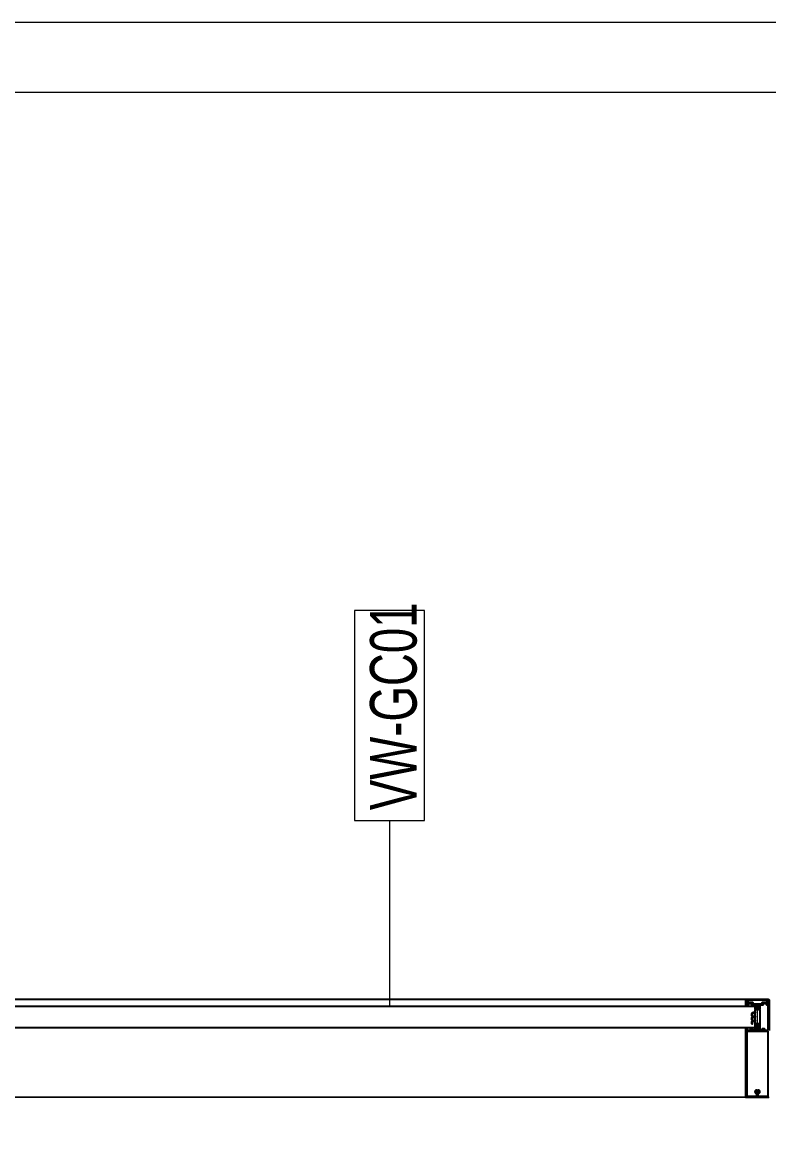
# Model space of a CAD drawing. Extents: x -3709 to 34975, y -230 to 8245.
# Drawn here: x 5800.7 to 5960.8, y 3966.4 to 4205 of the extents above; entities that cross this region are included whole.
import ezdxf
from ezdxf.enums import TextEntityAlignment as Align

# ---------------------------------------------------------------- set-up
doc = ezdxf.new("R2010")
doc.units = 0
doc.layers.get('0').update_dxf_attribs({"color": 9, "lineweight": 9})
for name, color, linetype, lineweight in [('06D', 9, 'Continuous', 9), ('10', 9, 'Continuous', 9), ('15', 9, 'Continuous', 9), ('22', 8, 'Continuous', 9), ('40A', 9, 'Continuous', 9)]:
    doc.layers.add(name, color=color, linetype=linetype, lineweight=lineweight)
doc.styles.add('Arial', font='arial.ttf', dxfattribs={"height": 2.5})

# ---------------------------------------------------------------- blocks, each defined once
blk = doc.blocks.new('p-cephe-onkisim')
at = {"layer": '06D'}
for p, q in [((-244.85, 3803), (-903.15, 3803)), ((-244.85, 3782), (-903.15, 3782))]:
    blk.add_line(p, q, dxfattribs=at)
at = {"layer": '10', "lineweight": 25, "ltscale": 0.5}
for points in [[(-240.22, 3796.38), (-240.22, 3802.12), (-240.2, 3802.18), (-240.11, 3802.21), (-240.11, 3802.82), (-240.16, 3802.87), (-244.84, 3802.87), (-244.89, 3802.82), (-244.89, 3802.21), (-244.8, 3802.18), (-244.78, 3802.12), (-244.89, 3801.8), (-245, 3801.8), (-245, 3802.85), (-244.95, 3802.96), (-244.85, 3803), (-240.15, 3803), (-240.04, 3802.95), (-240, 3802.85), (-240, 3796.38)], [(-240.04, 3782.05), (-240.15, 3782), (-244.85, 3782), (-244.97, 3782.06), (-245, 3782.15), (-245, 3796.75), (-244.8, 3796.75), (-244.72, 3796.67), (-244.72, 3796.61), (-244.84, 3796.61), (-244.84, 3796.38), (-244.4, 3796.38), (-244.37, 3796.36), (-244.35, 3796.38), (-243.9, 3796.38), (-243.9, 3796.61), (-244.02, 3796.61), (-244.02, 3796.67), (-243.94, 3796.75), (-243.58, 3796.75), (-243.58, 3796.63), (-243.7, 3796.63), (-243.7, 3796.42), (-243.15, 3796.42), (-243.03, 3796.48), (-243, 3796.57), (-243, 3797.7), (-242.95, 3797.75), (-242.85, 3797.75), (-242.75, 3797.65), (-242.75, 3797.56), (-242.7, 3797.53), (-242.7, 3797.41), (-242.75, 3797.38), (-242.7, 3797.35), (-242.7, 3797.23), (-242.75, 3797.2), (-242.7, 3797.17), (-242.7, 3797.05), (-242.75, 3797.02), (-242.7, 3796.99), (-242.7, 3796.87), (-242.75, 3796.84), (-242.7, 3796.81), (-242.7, 3796.69), (-242.75, 3796.66), (-242.7, 3796.63), (-242.7, 3796.59), (-242.59, 3796.4), (-242.5, 3796.35), (-242.41, 3796.4), (-242.3, 3796.59), (-242.3, 3796.72), (-242.25, 3796.75), (-242.3, 3796.78), (-242.3, 3796.9), (-242.25, 3796.93), (-242.3, 3796.96), (-242.3, 3797.08), (-242.25, 3797.11), (-242.3, 3797.14), (-242.3, 3797.26), (-242.25, 3797.29), (-242.3, 3797.32), (-242.3, 3797.44), (-242.25, 3797.47), (-242.3, 3797.5), (-242.3, 3797.62), (-242.25, 3797.65), (-242.13, 3797.75), (-242.05, 3797.75), (-242, 3797.7), (-242, 3796.57), (-241.94, 3796.45), (-241.85, 3796.42), (-241.28, 3796.42), (-241.28, 3796.63), (-241.4, 3796.63), (-241.4, 3796.75), (-241.04, 3796.75), (-240.96, 3796.67), (-240.96, 3796.61), (-241.08, 3796.61), (-241.08, 3796.38), (-240.64, 3796.38), (-240.61, 3796.36), (-240.59, 3796.38), (-240.22, 3796.38)], [(-240.21, 3796.15), (-244.79, 3796.15), (-244.79, 3782.21), (-242.66, 3782.21), (-242.61, 3782.26), (-242.61, 3782.72), (-242.67, 3782.78), (-242.72, 3782.8), (-242.77, 3782.83), (-242.81, 3782.87), (-242.85, 3782.91), (-242.88, 3782.95), (-242.91, 3783), (-242.93, 3783.05), (-242.95, 3783.1), (-242.96, 3783.16), (-242.96, 3783.21), (-242.95, 3783.27), (-242.94, 3783.32), (-242.92, 3783.38), (-242.9, 3783.43), (-242.87, 3783.47), (-242.83, 3783.51), (-242.79, 3783.55), (-242.68, 3783.56), (-242.63, 3783.48), (-242.63, 3783.34), (-242.66, 3783.32), (-242.68, 3783.33), (-242.72, 3783.22), (-242.68, 3783.08), (-242.66, 3783.08), (-242.64, 3783.07), (-242.62, 3783), (-242.49, 3782.96), (-242.39, 3783), (-242.38, 3783.07), (-242.35, 3783.08), (-242.34, 3783.07), (-242.3, 3783.22), (-242.34, 3783.32), (-242.35, 3783.32), (-242.38, 3783.33), (-242.39, 3783.35), (-242.39, 3783.48), (-242.32, 3783.58), (-242.23, 3783.55), (-242.19, 3783.51), (-242.15, 3783.47), (-242.12, 3783.43), (-242.09, 3783.38), (-242.08, 3783.32), (-242.06, 3783.27), (-242.06, 3783.21), (-242.06, 3783.16), (-242.07, 3783.1), (-242.08, 3783.05), (-242.11, 3783), (-242.13, 3782.95), (-242.17, 3782.91), (-242.21, 3782.87), (-242.25, 3782.83), (-242.3, 3782.8), (-242.35, 3782.78), (-242.41, 3782.72), (-242.41, 3782.26), (-242.36, 3782.21), (-240.21, 3782.21), (-240.21, 3796.15)]]:
    blk.add_lwpolyline(points, dxfattribs=at)
for points in [[(-244.57, 3801.94), (-244.45, 3801.94), (-244.45, 3801.88), (-244.53, 3801.8), (-244.85, 3801.8), (-244.75, 3802.17), (-244.75, 3802.2), (-244.77, 3802.23), (-244.83, 3802.26), (-244.85, 3802.31), (-244.77, 3802.47), (-244.7, 3802.61), (-244.63, 3802.78), (-244.6, 3802.79), (-244.57, 3802.78), (-244.55, 3802.74), (-244.55, 3802.4), (-244.5, 3802.35), (-243.58, 3802.35), (-243.48, 3802.25), (-243.48, 3802.1), (-243.38, 3802), (-242.53, 3802), (-242.5, 3801.98), (-242.48, 3802), (-241.62, 3802), (-241.52, 3802.1), (-241.52, 3802.25), (-241.42, 3802.35), (-240.5, 3802.35), (-240.45, 3802.4), (-240.45, 3802.74), (-240.43, 3802.78), (-240.4, 3802.79), (-240.36, 3802.77), (-240.29, 3802.58), (-240.24, 3802.48), (-240.15, 3802.3), (-240.17, 3802.27), (-240.23, 3802.23), (-240.25, 3802.2), (-240.25, 3802.18), (-240.22, 3801.8), (-240.47, 3801.8), (-240.55, 3801.88), (-240.55, 3801.94), (-240.43, 3801.94), (-240.43, 3802.1), (-240.53, 3802.2), (-241.37, 3802.2), (-241.37, 3801.94), (-241.25, 3801.94), (-241.25, 3801.88), (-241.33, 3801.8), (-243.67, 3801.8), (-243.75, 3801.88), (-243.75, 3801.94), (-243.63, 3801.94), (-243.63, 3802.2), (-244.47, 3802.2), (-244.57, 3802.1)], [(-242, 3797.78), (-242.18, 3797.78), (-242.28, 3797.72), (-242.31, 3797.58), (-242.3, 3797.41), (-242.29, 3797.24), (-242.29, 3797.16), (-242.26, 3797.13), (-242.3, 3797.1), (-242.3, 3797.06), (-242.31, 3796.88), (-242.31, 3796.83), (-242.33, 3796.77), (-242.41, 3796.63), (-242.5, 3796.58), (-242.59, 3796.63), (-242.67, 3796.77), (-242.69, 3796.83), (-242.69, 3796.88), (-242.7, 3797.06), (-242.7, 3797.1), (-242.73, 3797.13), (-242.71, 3797.16), (-242.71, 3797.24), (-242.7, 3797.41), (-242.69, 3797.58), (-242.73, 3797.73), (-242.82, 3797.78), (-243, 3797.78), (-243, 3800.61), (-242.98, 3800.69), (-242.87, 3800.93), (-242.87, 3800.96), (-242.9, 3800.97), (-242.97, 3800.96), (-242.99, 3800.97), (-243, 3801.02), (-243, 3801.56), (-242.9, 3801.66), (-242.79, 3801.63), (-242.77, 3801.52), (-242.84, 3801.52), (-242.87, 3801.49), (-242.87, 3801.2), (-242.84, 3801.13), (-242.53, 3800.82), (-242.5, 3800.81), (-242.46, 3800.82), (-242.16, 3801.13), (-242.13, 3801.2), (-242.13, 3801.49), (-242.16, 3801.52), (-242.24, 3801.52), (-242.21, 3801.63), (-242.14, 3801.66), (-242.03, 3801.63), (-242, 3801.56), (-242, 3800.99), (-242.03, 3800.96), (-242.1, 3800.97), (-242.12, 3800.96), (-242.13, 3800.93), (-242.02, 3800.69), (-242, 3800.61)], [(-243.44, 3800.2), (-243.39, 3800.22), (-243, 3800.27), (-243, 3800.16), (-243.05, 3800.11), (-243.08, 3800.09), (-243.4, 3800.09), (-243.55, 3800), (-243.6, 3799.89), (-243.63, 3799.55), (-243.63, 3799.54), (-243.66, 3799.53), (-243.68, 3799.55), (-243.68, 3799.9), (-243.68, 3799.91), (-243.67, 3799.96), (-243.65, 3800), (-243.63, 3800.05), (-243.6, 3800.09), (-243.56, 3800.12), (-243.52, 3800.16), (-243.48, 3800.18)], [(-243.44, 3799.32), (-243.39, 3799.34), (-243, 3799.39), (-243, 3799.28), (-243.05, 3799.23), (-243.08, 3799.21), (-243.4, 3799.21), (-243.55, 3799.12), (-243.6, 3799.01), (-243.63, 3798.67), (-243.63, 3798.66), (-243.66, 3798.65), (-243.68, 3798.67), (-243.68, 3799.02), (-243.68, 3799.03), (-243.67, 3799.08), (-243.65, 3799.12), (-243.63, 3799.17), (-243.6, 3799.21), (-243.56, 3799.24), (-243.52, 3799.28), (-243.48, 3799.3)], [(-243.44, 3798.44), (-243.39, 3798.46), (-243, 3798.51), (-243, 3798.4), (-243.05, 3798.35), (-243.08, 3798.33), (-243.4, 3798.33), (-243.55, 3798.24), (-243.6, 3798.13), (-243.63, 3797.79), (-243.63, 3797.78), (-243.66, 3797.77), (-243.68, 3797.79), (-243.68, 3798.14), (-243.68, 3798.15), (-243.67, 3798.2), (-243.65, 3798.24), (-243.63, 3798.29), (-243.6, 3798.33), (-243.56, 3798.36), (-243.52, 3798.4), (-243.48, 3798.42)]]:
    blk.add_lwpolyline(points, close=True, dxfattribs=at)
at = {"layer": '15', "linetype": 'Continuous'}
blk.add_lwpolyline([(-242.5, 3797), (-242.5, 3801.5), (-405.25, 3801.5), (-405.25, 3797)], close=True, dxfattribs=at)
blk = doc.blocks.new('p-cephe-onkisim-toplam')
blk.add_blockref('p-cephe-onkisim', (0, 0))
blk = doc.blocks.new('0_wallno')
at = {"color": 0}
blk.add_lwpolyline([(-17, 1.5), (-8, 1.5), (-8, -1.5), (-17, -1.5)], close=True, dxfattribs=at)
blk.add_lwpolyline([(-8, 0), (0, 0)], dxfattribs=at)
at = {"color": 0, "style": 'Arial'}
blk.add_attdef('DUVARNO', text='', height=2, dxfattribs=at).set_placement((-12.5, 0), align=Align.MIDDLE_CENTER)

msp = doc.modelspace()

# ---------------------------------------------------------------- linework, layer by layer
at = {"layer": '40A'}
for points in [[(6995, 0), (0, 0), (0, 4205), (6995, 4205)], [(80, 4190), (6455.06, 4190), (6455.06, 15), (80, 15)]]:
    msp.add_lwpolyline(points, close=True, dxfattribs=at)

# ---------------------------------------------------------------- block references
for p in [(6200.84, 192.5), (6200.84, 192.4)]:
    msp.add_blockref('p-cephe-onkisim-toplam', p)
at = {"layer": '22'}
ref = msp.add_blockref('0_wallno', (5879.46, 3993.83), dxfattribs=dict(at, xscale=-5, yscale=5, zscale=5, rotation=90))
ref.add_attrib('DUVARNO', 'VW-GC01', dxfattribs={"layer": '0', "height": 10, "rotation": 90, "style": 'Arial', "width": 0.7}).set_placement((5880.29, 4058.31), align=Align.MIDDLE_CENTER)

doc.saveas('drawing.dxf')
